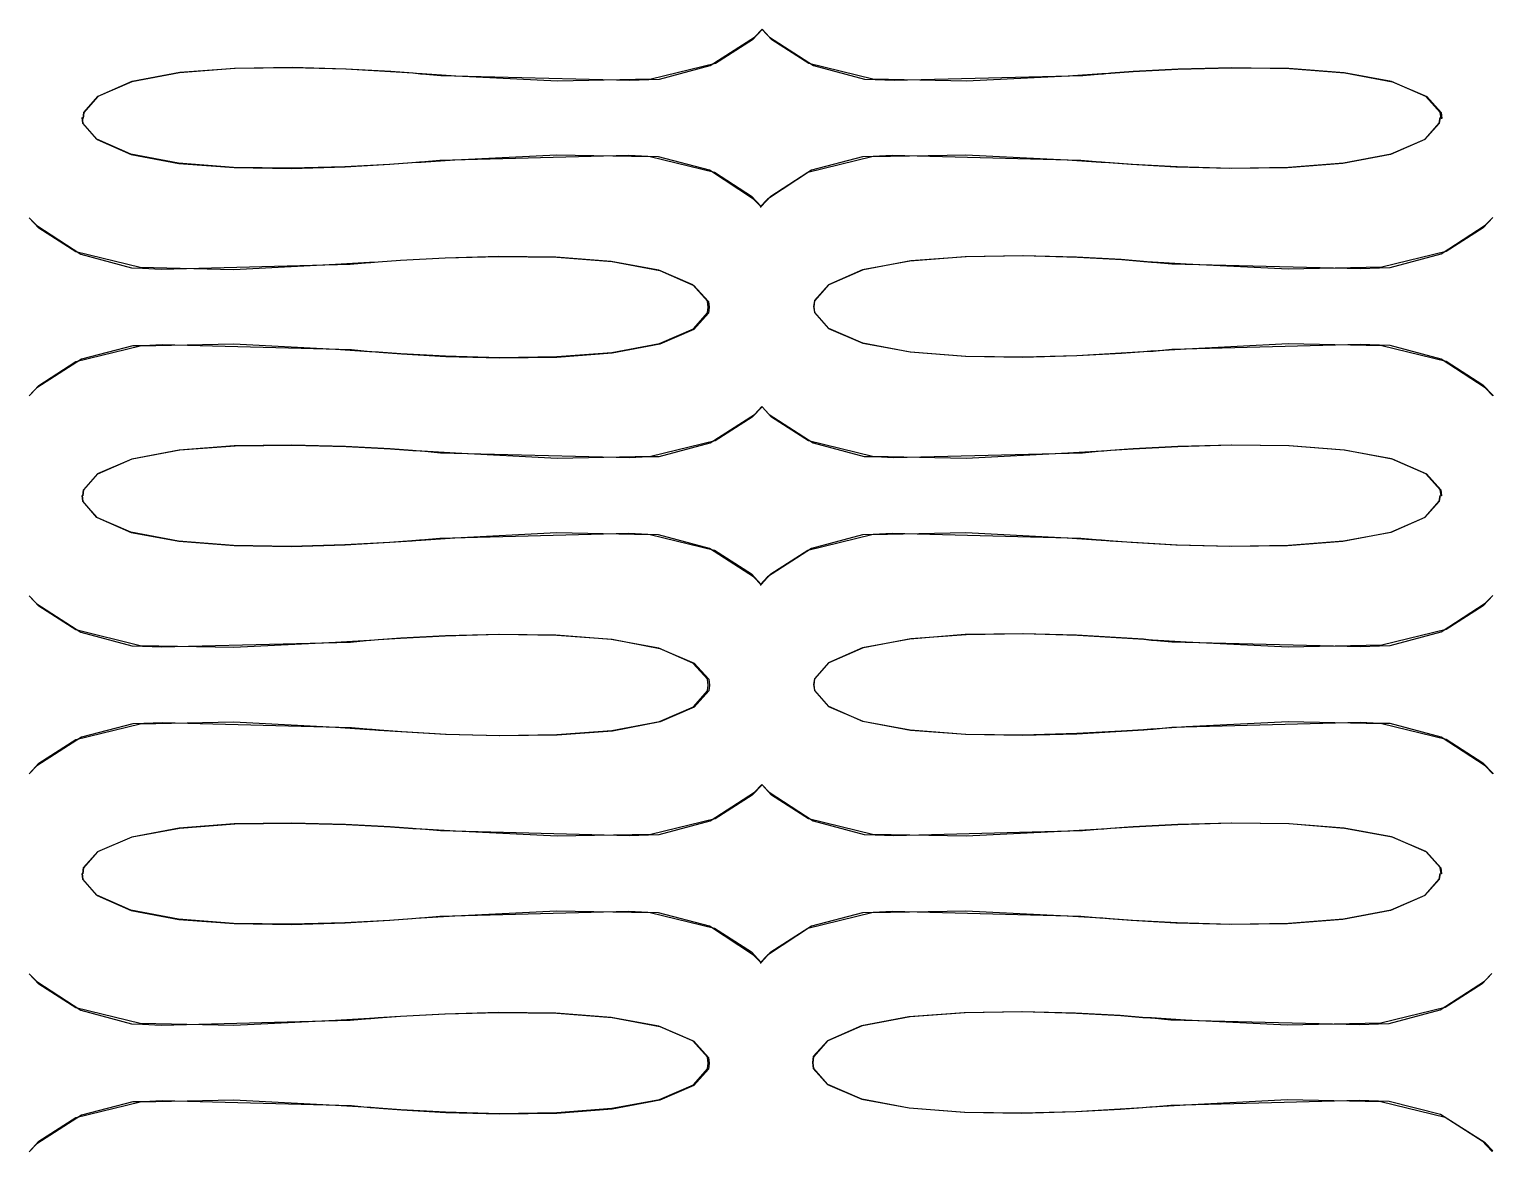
# Model space of a CAD drawing. Extents: x -8.7 to 71.7, y -3.2 to 84.
# Drawn here: x -8.68 to 7.39, y 18.64 to 30.96 of the extents above; entities that cross this region are included whole.
import ezdxf

# ---------------------------------------------------------------- set-up
doc = ezdxf.new("R2010")
doc.units = 0
doc.layers.get('0').update_dxf_attribs({"linetype": 'CONTINUOUS'})

msp = doc.modelspace()

# ---------------------------------------------------------------- linework, layer by layer
at = {"color": 1}
for p, q in [((-1.20027, 30.5663), (-0.713825, 30.8791)), ((-0.629765, 30.9618), (-0.737249, 30.8488)), ((-0.713825, 30.8791), (-0.63252, 30.9645)), ((-0.63252, 30.9645), (-0.551215, 30.8791)), ((-0.523656, 30.8488), (-0.629765, 30.9618)), ((-0.551215, 30.8791), (-0.066146, 30.5663)), ((-0.737249, 30.8488), (-1.14377, 30.5883)), ((-0.118511, 30.5883), (-0.523656, 30.8488)), ((-7.02525, 30.4932), (-6.41752, 30.5387)), ((-5.79328, 30.5415), (-6.4244, 30.5318)), ((-6.41752, 30.5387), (-5.78778, 30.5484)), ((-5.2021, 30.5263), (-5.79328, 30.5415)), ((-5.78778, 30.5484), (-5.19797, 30.5304)), ((-1.14377, 30.5883), (-1.84933, 30.4161)), ((-1.75838, 30.4175), (-1.20027, 30.5663)), ((0.584288, 30.4161), (-0.118511, 30.5883)), ((-0.066146, 30.5663), (0.493339, 30.4175)), ((4.52272, 30.5387), (3.93291, 30.5222)), ((3.93569, 30.5291), (4.52822, 30.5442)), ((5.15112, 30.5318), (4.52272, 30.5387)), ((4.52822, 30.5442), (5.15938, 30.5346)), ((5.15938, 30.5346), (5.76711, 30.4877)), ((-7.55167, 30.3871), (-7.92508, 30.2245)), ((-7.92233, 30.2286), (-7.5475, 30.394)), ((-7.03076, 30.485), (-7.55167, 30.3871)), ((-7.5475, 30.394), (-7.02525, 30.4932)), ((-6.4244, 30.5318), (-7.03076, 30.485)), ((-4.71152, 30.4987), (-5.2021, 30.5263)), ((-5.19797, 30.5304), (-4.70877, 30.5029)), ((-4.46624, 30.4808), (-4.71152, 30.4987)), ((-4.70877, 30.5029), (-4.46486, 30.485)), ((-4.38355, 30.4739), (-4.46624, 30.4808)), ((-4.46486, 30.485), (-4.38355, 30.4767)), ((-4.38355, 30.4767), (-4.36563, 30.4767)), ((-4.36563, 30.4739), (-4.38355, 30.4739)), ((-4.36563, 30.4767), (-4.15893, 30.4574)), ((-3.99493, 30.4505), (-4.36563, 30.4739)), ((-4.15893, 30.4574), (-2.08359, 30.4037)), ((-2.87872, 30.3954), (-3.99493, 30.4505)), ((-1.84933, 30.4161), (-2.87872, 30.3954)), ((-2.08359, 30.4037), (-1.87551, 30.4133)), ((-1.87551, 30.4133), (-1.75838, 30.4175)), ((0.493339, 30.4175), (0.611851, 30.4133)), ((1.61368, 30.3954), (0.584288, 30.4161)), ((0.611851, 30.4133), (0.818554, 30.4037)), ((0.818554, 30.4037), (2.89112, 30.4574)), ((2.72852, 30.4505), (1.61368, 30.3954)), ((3.10058, 30.4739), (2.72852, 30.4505)), ((2.89112, 30.4574), (3.09783, 30.4767)), ((3.09783, 30.4767), (3.11712, 30.4767)), ((3.11988, 30.4739), (3.10058, 30.4739)), ((3.11712, 30.4767), (3.19843, 30.485)), ((3.1998, 30.4794), (3.11988, 30.4739)), ((3.19843, 30.485), (3.4451, 30.5029)), ((3.44372, 30.496), (3.1998, 30.4794)), ((3.93291, 30.5222), (3.44372, 30.496)), ((3.4451, 30.5029), (3.93569, 30.5291)), ((5.75881, 30.4863), (5.15112, 30.5318)), ((6.2811, 30.3899), (5.75881, 30.4863)), ((5.76711, 30.4877), (6.29073, 30.3885)), ((6.65593, 30.2273), (6.2811, 30.3899)), ((6.29073, 30.3885), (6.66694, 30.2259)), ((-8.07942, 30.0509), (-7.92233, 30.2286)), ((-7.92508, 30.2245), (-8.07942, 30.0495)), ((6.8144, 30.0509), (6.65593, 30.2273)), ((6.66694, 30.2259), (6.82406, 30.0495)), ((-8.09046, 29.9324), (-8.09872, 29.9957)), ((-8.09872, 29.9957), (-8.09046, 29.931)), ((-7.93612, 29.756), (-8.09046, 29.9324)), ((-8.09046, 29.931), (-7.93337, 29.7532)), ((-8.08771, 29.9847), (-8.07942, 30.0509)), ((-8.07942, 30.0495), (-8.08771, 29.9847)), ((6.80339, 29.931), (6.64489, 29.7532)), ((6.64905, 29.7574), (6.80477, 29.9324)), ((6.81302, 29.9957), (6.80339, 29.931)), ((6.80477, 29.9324), (6.81302, 29.9957)), ((6.82406, 29.9847), (6.8144, 30.0509)), ((6.82406, 30.0495), (6.83369, 29.9847)), ((6.83369, 29.9847), (6.82406, 29.9847)), ((-7.56267, 29.5934), (-7.93612, 29.756)), ((-7.93337, 29.7532), (-7.55855, 29.5892)), ((6.64489, 29.7532), (6.26869, 29.5879)), ((6.2756, 29.5947), (6.64905, 29.7574)), ((-7.04176, 29.4942), (-7.56267, 29.5934)), ((-7.55855, 29.5892), (-7.03626, 29.4914)), ((-2.09462, 29.5768), (-4.16994, 29.5245)), ((-4.00597, 29.5313), (-2.88975, 29.5865)), ((-2.88975, 29.5865), (-1.86035, 29.5658)), ((-1.88654, 29.5672), (-2.09462, 29.5768)), ((0.574643, 29.5658), (1.60404, 29.5865)), ((0.796505, 29.5768), (0.589802, 29.5672)), ((2.87045, 29.5245), (0.796505, 29.5768)), ((1.60404, 29.5865), (2.71887, 29.5313)), ((6.26869, 29.5879), (5.74643, 29.4886)), ((5.75469, 29.4969), (6.2756, 29.5947)), ((-6.43544, 29.4459), (-7.04176, 29.4942)), ((-7.03626, 29.4914), (-6.42856, 29.4445)), ((-5.80429, 29.4376), (-6.43544, 29.4459)), ((-6.42856, 29.4445), (-5.79878, 29.4363)), ((-5.2131, 29.4528), (-5.80429, 29.4376)), ((-5.79878, 29.4363), (-5.20898, 29.4528)), ((-4.72253, 29.479), (-5.2131, 29.4528)), ((-5.20898, 29.4528), (-4.71978, 29.4817)), ((-4.47724, 29.4969), (-4.72253, 29.479)), ((-4.71978, 29.4817), (-4.47587, 29.4997)), ((-4.39455, 29.5038), (-4.47724, 29.4969)), ((-4.47587, 29.4997), (-4.39455, 29.5065)), ((-4.39455, 29.5065), (-4.37667, 29.5065)), ((-4.37667, 29.5038), (-4.39455, 29.5038)), ((-4.37667, 29.5065), (-4.00597, 29.5313)), ((-4.16994, 29.5245), (-4.37667, 29.5038)), ((-1.7694, 29.5644), (-1.88654, 29.5672)), ((-1.86035, 29.5658), (-1.1548, 29.3935)), ((-1.20992, 29.4156), (-1.7694, 29.5644)), ((-0.724849, 29.1), (-1.20992, 29.4156)), ((-0.088194, 29.4156), (-0.573264, 29.1)), ((-0.129536, 29.3935), (0.574643, 29.5658)), ((0.47129, 29.5644), (-0.088194, 29.4156)), ((0.589802, 29.5672), (0.47129, 29.5644)), ((2.71887, 29.5313), (3.09094, 29.5065)), ((3.07716, 29.5038), (2.87045, 29.5245)), ((3.09507, 29.5038), (3.07716, 29.5038)), ((3.09094, 29.5065), (3.10885, 29.5065)), ((3.17638, 29.4969), (3.09507, 29.5038)), ((3.10885, 29.5065), (3.19016, 29.4997)), ((3.42305, 29.479), (3.17638, 29.4969)), ((3.19016, 29.4997), (3.43683, 29.4817)), ((3.91365, 29.4501), (3.42305, 29.479)), ((3.43683, 29.4817), (3.9274, 29.4556)), ((4.50617, 29.4335), (3.91365, 29.4501)), ((3.9274, 29.4556), (4.51859, 29.439)), ((5.13733, 29.4418), (4.50617, 29.4335)), ((4.51859, 29.439), (5.14837, 29.4487)), ((5.74643, 29.4886), (5.13733, 29.4418)), ((5.14837, 29.4487), (5.75469, 29.4969)), ((-1.1548, 29.3935), (-0.748273, 29.1331)), ((-0.534681, 29.1331), (-0.129536, 29.3935)), ((-0.748273, 29.1331), (-0.640789, 29.0187)), ((-0.643544, 29.0146), (-0.724849, 29.1)), ((-0.573264, 29.1), (-0.653189, 29.0146)), ((-0.640789, 29.0187), (-0.534681, 29.1331)), ((-0.653189, 29.0146), (-0.643544, 29.0146)), ((-8.57278, 28.7789), (-8.6789, 28.8919)), ((-8.6789, 28.8919), (-8.59758, 28.8079)), ((-8.59758, 28.8079), (-8.11389, 28.4937)), ((-8.16762, 28.5185), (-8.57278, 28.7789)), ((6.82544, 28.4978), (7.31051, 28.812)), ((7.28567, 28.7845), (6.87917, 28.524)), ((7.39179, 28.8975), (7.28567, 28.7845)), ((7.31051, 28.812), (7.39179, 28.8975)), ((-7.46206, 28.3463), (-8.16762, 28.5185)), ((-8.11389, 28.4937), (-7.55579, 28.3435)), ((-4.60266, 28.4289), (-4.11067, 28.4551)), ((-4.11346, 28.451), (-4.60266, 28.4248)), ((-3.52364, 28.4675), (-4.11346, 28.451)), ((-4.11067, 28.4551), (-3.51951, 28.4703)), ((-2.89526, 28.4606), (-3.52364, 28.4675)), ((-3.51951, 28.4703), (-2.88699, 28.4606)), ((-2.28755, 28.4152), (-2.89526, 28.4606)), ((-2.88699, 28.4606), (-2.27928, 28.4138)), ((1.59714, 28.4661), (0.990808, 28.4193)), ((1.00321, 28.4234), (1.61093, 28.4703)), ((2.22829, 28.4758), (1.59714, 28.4661)), ((1.61093, 28.4703), (2.24069, 28.4786)), ((2.81947, 28.4606), (2.22829, 28.4758)), ((2.24069, 28.4786), (2.83049, 28.462)), ((3.31005, 28.4345), (2.81947, 28.4606)), ((2.83049, 28.462), (3.31832, 28.4345)), ((6.87917, 28.524), (6.17499, 28.3504)), ((6.26593, 28.349), (6.82544, 28.4978)), ((-7.55579, 28.3435), (-7.43726, 28.3393)), ((-6.43269, 28.3242), (-7.46206, 28.3463)), ((-7.43726, 28.3393), (-7.23057, 28.3297)), ((-7.23057, 28.3297), (-5.15525, 28.3834)), ((-5.31647, 28.3793), (-6.43269, 28.3242)), ((-4.94439, 28.4027), (-5.31647, 28.3793)), ((-5.15525, 28.3834), (-4.94714, 28.4027)), ((-4.94714, 28.4027), (-4.92926, 28.4027)), ((-4.92647, 28.4027), (-4.94439, 28.4027)), ((-4.92926, 28.4027), (-4.84794, 28.4097)), ((-4.84657, 28.4082), (-4.92647, 28.4027)), ((-4.84794, 28.4097), (-4.60266, 28.4289)), ((-4.60266, 28.4248), (-4.84657, 28.4082)), ((-1.76527, 28.3187), (-2.28755, 28.4152)), ((-2.27928, 28.4138), (-1.75562, 28.3145)), ((-1.39044, 28.1561), (-1.76527, 28.3187)), ((-1.75562, 28.3145), (-1.37942, 28.1519)), ((0.469911, 28.3215), (0.096463, 28.1588)), ((0.104731, 28.1602), (0.480935, 28.3256)), ((0.990808, 28.4193), (0.469911, 28.3215)), ((0.480935, 28.3256), (1.00321, 28.4234)), ((3.55533, 28.4152), (3.31005, 28.4345)), ((3.31832, 28.4345), (3.56224, 28.4152)), ((3.63802, 28.4082), (3.55533, 28.4152)), ((3.56224, 28.4152), (3.64352, 28.4082)), ((3.65594, 28.4082), (3.63802, 28.4082)), ((3.64352, 28.4082), (3.66145, 28.4082)), ((4.02664, 28.3848), (3.65594, 28.4082)), ((3.66145, 28.4082), (3.86814, 28.389)), ((3.86814, 28.389), (5.94071, 28.3352)), ((5.14421, 28.3297), (4.02664, 28.3848)), ((6.17499, 28.3504), (5.14421, 28.3297)), ((5.94071, 28.3352), (6.14881, 28.3449)), ((6.14881, 28.3449), (6.26593, 28.349)), ((-1.23197, 27.9797), (-1.39044, 28.1561)), ((-1.37942, 28.1519), (-1.22094, 27.9756)), ((0.096463, 28.1588), (-0.057878, 27.9838)), ((-0.052366, 27.9824), (0.104731, 28.1602)), ((-1.22232, 27.9135), (-1.23197, 27.9797)), ((-1.22094, 27.9756), (-1.21129, 27.9108)), ((-0.057878, 27.9838), (-0.066146, 27.919)), ((-0.060634, 27.9163), (-0.052366, 27.9824)), ((-1.38631, 27.6751), (-1.23059, 27.8501)), ((-1.22094, 27.846), (-1.37942, 27.6683)), ((-1.23059, 27.8501), (-1.22232, 27.9135)), ((-1.21129, 27.9108), (-1.22094, 27.846)), ((-0.066146, 27.919), (-0.057878, 27.8543)), ((-0.052366, 27.8529), (-0.060634, 27.9163)), ((-0.057878, 27.8543), (0.099219, 27.6779)), ((0.100597, 27.6779), (-0.052366, 27.8529)), ((-1.75975, 27.5139), (-1.38631, 27.6751)), ((-1.37942, 27.6683), (-1.75424, 27.5042)), ((0.099219, 27.6779), (0.474045, 27.5167)), ((0.474045, 27.5153), (0.100597, 27.6779)), ((-8.16762, 27.3141), (-7.46206, 27.4877)), ((-7.54338, 27.4864), (-8.10701, 27.3403)), ((-7.42488, 27.4877), (-7.54338, 27.4864)), ((-7.46206, 27.4877), (-6.43269, 27.5084)), ((-7.21815, 27.4974), (-7.42488, 27.4877)), ((-5.14145, 27.4423), (-7.21815, 27.4974)), ((-6.43269, 27.5084), (-5.31647, 27.4519)), ((-2.28065, 27.4161), (-1.75975, 27.5139)), ((-1.75424, 27.5042), (-2.2779, 27.4064)), ((0.474045, 27.5167), (0.996322, 27.4202)), ((0.994943, 27.4175), (0.474045, 27.5153)), ((5.94071, 27.5029), (3.86814, 27.4478)), ((4.02664, 27.456), (5.14421, 27.5139)), ((5.14421, 27.5139), (6.17499, 27.4919)), ((6.14881, 27.4932), (5.94071, 27.5029)), ((6.26593, 27.4905), (6.14881, 27.4932)), ((6.17499, 27.4919), (6.87917, 27.3196)), ((6.82544, 27.3403), (6.26593, 27.4905)), ((-8.10701, 27.3403), (-8.59758, 27.0261)), ((-5.31647, 27.4519), (-4.94439, 27.4271)), ((-4.93476, 27.4216), (-5.14145, 27.4423)), ((-4.94439, 27.4271), (-4.92647, 27.4271)), ((-4.91546, 27.4216), (-4.93476, 27.4216)), ((-4.92647, 27.4271), (-4.84519, 27.4202)), ((-4.83552, 27.4147), (-4.91546, 27.4216)), ((-4.84519, 27.4202), (-4.59853, 27.4023)), ((-4.59161, 27.3968), (-4.83552, 27.4147)), ((-4.59853, 27.4023), (-4.10792, 27.3761)), ((-4.10379, 27.3678), (-4.59161, 27.3968)), ((-4.10792, 27.3761), (-3.51675, 27.3596)), ((-3.514, 27.3513), (-4.10379, 27.3678)), ((-3.51675, 27.3596), (-2.88699, 27.3692)), ((-2.88423, 27.3596), (-3.514, 27.3513)), ((-2.88699, 27.3692), (-2.28065, 27.4161)), ((-2.2779, 27.4064), (-2.88423, 27.3596)), ((1.60128, 27.3692), (0.994943, 27.4175)), ((0.996322, 27.4202), (1.60404, 27.3747)), ((2.23104, 27.3596), (1.60128, 27.3692)), ((1.60404, 27.3747), (2.2338, 27.3678)), ((2.8236, 27.3761), (2.23104, 27.3596)), ((2.2338, 27.3678), (2.8236, 27.383)), ((2.8236, 27.383), (3.31281, 27.4092)), ((3.31418, 27.4023), (2.8236, 27.3761)), ((3.31281, 27.4092), (3.55671, 27.4257)), ((3.56087, 27.4202), (3.31418, 27.4023)), ((3.55671, 27.4257), (3.63802, 27.4312)), ((3.64352, 27.4271), (3.56087, 27.4202)), ((3.63802, 27.4312), (3.65594, 27.4312)), ((3.66145, 27.4271), (3.64352, 27.4271)), ((3.65594, 27.4312), (4.02664, 27.456)), ((3.86814, 27.4478), (3.66145, 27.4271)), ((7.31051, 27.0247), (6.82544, 27.3403)), ((-8.57278, 27.0536), (-8.16762, 27.3141)), ((6.87917, 27.3196), (7.2843, 27.0592)), ((-8.6789, 26.9393), (-8.57278, 27.0536)), ((-8.59758, 27.0261), (-8.6789, 26.9393)), ((7.2843, 27.0592), (7.39179, 26.9448)), ((7.39179, 26.9393), (7.31051, 27.0247)), ((7.39179, 26.9448), (7.39179, 26.9393)), ((-1.20303, 26.4225), (-0.71658, 26.7353)), ((-0.740008, 26.705), (-1.14653, 26.4445)), ((-0.63252, 26.818), (-0.740008, 26.705)), ((-0.71658, 26.7353), (-0.635275, 26.8207)), ((-0.635275, 26.8207), (-0.55397, 26.7353)), ((-0.527787, 26.705), (-0.63252, 26.818)), ((-0.55397, 26.7353), (-0.068902, 26.4225)), ((-0.122645, 26.4445), (-0.527787, 26.705)), ((-6.42719, 26.3881), (-7.03351, 26.3412)), ((-7.02663, 26.344), (-6.4189, 26.3881)), ((-5.79603, 26.3977), (-6.42719, 26.3881)), ((-6.4189, 26.3881), (-5.78915, 26.3963)), ((-5.20485, 26.3826), (-5.79603, 26.3977)), ((-5.78915, 26.3963), (-5.19934, 26.3812)), ((-4.71428, 26.3563), (-5.20485, 26.3826)), ((-5.19934, 26.3812), (-4.71152, 26.355)), ((-4.46899, 26.3385), (-4.71428, 26.3563)), ((-1.14653, 26.4445), (-1.85208, 26.2723)), ((-1.76113, 26.2737), (-1.20303, 26.4225)), ((0.581533, 26.2723), (-0.122645, 26.4445)), ((-0.068902, 26.4225), (0.490583, 26.2737)), ((3.19567, 26.3412), (3.44234, 26.3605)), ((3.44234, 26.3605), (3.93291, 26.3867)), ((3.93291, 26.3798), (3.44372, 26.3536)), ((3.93291, 26.3867), (4.52547, 26.4018)), ((4.52272, 26.3963), (3.93291, 26.3798)), ((5.15112, 26.3881), (4.52272, 26.3963)), ((4.52547, 26.4018), (5.15662, 26.3922)), ((5.75881, 26.3426), (5.15112, 26.3881)), ((5.15662, 26.3922), (5.76432, 26.344)), ((-7.55442, 26.2434), (-7.92787, 26.0821)), ((-7.92508, 26.0835), (-7.54888, 26.2461)), ((-7.03351, 26.3412), (-7.55442, 26.2434)), ((-7.54888, 26.2461), (-7.02663, 26.344)), ((-4.71152, 26.355), (-4.46761, 26.3398)), ((-4.3863, 26.3315), (-4.46899, 26.3385)), ((-4.46761, 26.3398), (-4.3863, 26.3343)), ((-4.3863, 26.3343), (-4.36838, 26.3343)), ((-4.36838, 26.3315), (-4.3863, 26.3315)), ((-4.36838, 26.3343), (-4.16168, 26.3136)), ((-3.99768, 26.3081), (-4.36838, 26.3315)), ((-4.16168, 26.3136), (-2.08635, 26.2613)), ((-2.88148, 26.2516), (-3.99768, 26.3081)), ((-1.85208, 26.2723), (-2.88148, 26.2516)), ((-2.08635, 26.2613), (-1.87827, 26.2709)), ((-1.87827, 26.2709), (-1.76113, 26.2737)), ((0.490583, 26.2737), (0.609092, 26.2709)), ((1.61093, 26.2516), (0.581533, 26.2723)), ((0.609092, 26.2709), (0.815799, 26.2613)), ((0.815799, 26.2613), (2.88837, 26.3136)), ((2.72576, 26.3081), (1.61093, 26.2516)), ((3.09783, 26.3315), (2.72576, 26.3081)), ((2.88837, 26.3136), (3.09507, 26.3343)), ((3.09507, 26.3343), (3.11437, 26.3343)), ((3.11988, 26.3315), (3.09783, 26.3315)), ((3.11437, 26.3343), (3.19567, 26.3412)), ((3.1998, 26.3371), (3.11988, 26.3315)), ((3.44372, 26.3536), (3.1998, 26.3371)), ((6.2811, 26.2461), (5.75881, 26.3426)), ((5.76432, 26.344), (6.28798, 26.2461)), ((6.65593, 26.0835), (6.2811, 26.2461)), ((6.28798, 26.2461), (6.66418, 26.0821)), ((-8.08221, 25.9071), (-7.92508, 26.0835)), ((-7.92787, 26.0821), (-8.08221, 25.9057)), ((6.8144, 25.9071), (6.65593, 26.0835)), ((6.66418, 26.0821), (6.82128, 25.9057)), ((-8.09046, 25.841), (-8.08221, 25.9071)), ((-8.08221, 25.9057), (-8.09046, 25.841)), ((6.82406, 25.841), (6.8144, 25.9071)), ((6.82128, 25.9057), (6.83094, 25.841)), ((-8.09046, 25.7803), (-8.09872, 25.8437)), ((-8.09872, 25.8437), (-8.09046, 25.779)), ((-7.93612, 25.6039), (-8.09046, 25.7803)), ((-8.09046, 25.779), (-7.93337, 25.6026)), ((6.80339, 25.779), (6.64489, 25.6012)), ((6.64905, 25.6053), (6.80477, 25.7803)), ((6.81302, 25.8437), (6.80339, 25.779)), ((6.80477, 25.7803), (6.81302, 25.8437)), ((6.83094, 25.841), (6.82406, 25.841)), ((-7.56267, 25.4413), (-7.93612, 25.6039)), ((-7.93337, 25.6026), (-7.55855, 25.4386)), ((6.64489, 25.6012), (6.26869, 25.4372)), ((6.2756, 25.4427), (6.64905, 25.6053)), ((-7.04176, 25.3421), (-7.56267, 25.4413)), ((-7.55855, 25.4386), (-7.03626, 25.3407)), ((-2.09462, 25.4262), (-4.16994, 25.3724)), ((-4.00597, 25.3793), (-2.88975, 25.4358)), ((-2.88975, 25.4358), (-1.86035, 25.4152)), ((-1.88654, 25.4152), (-2.09462, 25.4262)), ((-1.7694, 25.4124), (-1.88654, 25.4152)), ((-1.86035, 25.4152), (-1.1548, 25.2429)), ((-1.20992, 25.2636), (-1.7694, 25.4124)), ((-0.129536, 25.2429), (0.574643, 25.4152)), ((0.47129, 25.4124), (-0.088194, 25.2636)), ((0.589802, 25.4152), (0.47129, 25.4124)), ((0.574643, 25.4152), (1.60404, 25.4358)), ((0.796505, 25.4262), (0.589802, 25.4152)), ((2.87045, 25.3724), (0.796505, 25.4262)), ((1.60404, 25.4358), (2.71887, 25.3793)), ((6.26869, 25.4372), (5.74643, 25.338)), ((5.75469, 25.3449), (6.2756, 25.4427)), ((-6.43544, 25.2953), (-7.04176, 25.3421)), ((-7.03626, 25.3407), (-6.42856, 25.2939)), ((-5.80429, 25.2856), (-6.43544, 25.2953)), ((-6.42856, 25.2939), (-5.79878, 25.2856)), ((-5.2131, 25.3008), (-5.80429, 25.2856)), ((-5.79878, 25.2856), (-5.20898, 25.3022)), ((-4.72253, 25.327), (-5.2131, 25.3008)), ((-5.20898, 25.3022), (-4.71978, 25.3297)), ((-4.47724, 25.3449), (-4.72253, 25.327)), ((-4.71978, 25.3297), (-4.47587, 25.3476)), ((-4.39455, 25.3518), (-4.47724, 25.3449)), ((-4.47587, 25.3476), (-4.39455, 25.3545)), ((-4.39455, 25.3545), (-4.37667, 25.3545)), ((-4.37667, 25.3518), (-4.39455, 25.3518)), ((-4.37667, 25.3545), (-4.00597, 25.3793)), ((-4.16994, 25.3724), (-4.37667, 25.3518)), ((-0.724849, 24.9494), (-1.20992, 25.2636)), ((-1.1548, 25.2429), (-0.748273, 24.9825)), ((-0.088194, 25.2636), (-0.573264, 24.9494)), ((-0.534681, 24.9825), (-0.129536, 25.2429)), ((2.71887, 25.3793), (3.09094, 25.3545)), ((3.07716, 25.3518), (2.87045, 25.3724)), ((3.09507, 25.3518), (3.07716, 25.3518)), ((3.09094, 25.3545), (3.10885, 25.3545)), ((3.17638, 25.3449), (3.09507, 25.3518)), ((3.10885, 25.3545), (3.19016, 25.3476)), ((3.42305, 25.327), (3.17638, 25.3449)), ((3.19016, 25.3476), (3.43683, 25.3297)), ((3.91365, 25.2994), (3.42305, 25.327)), ((3.43683, 25.3297), (3.9274, 25.3036)), ((4.50617, 25.2829), (3.91365, 25.2994)), ((3.9274, 25.3036), (4.51859, 25.2884)), ((5.13733, 25.2911), (4.50617, 25.2829)), ((4.51859, 25.2884), (5.14837, 25.298)), ((5.74643, 25.338), (5.13733, 25.2911)), ((5.14837, 25.298), (5.75469, 25.3449)), ((-0.748273, 24.9825), (-0.640789, 24.8681)), ((-0.643544, 24.8626), (-0.724849, 24.9494)), ((-0.573264, 24.9494), (-0.653189, 24.8626)), ((-0.640789, 24.8681), (-0.534681, 24.9825)), ((-0.653189, 24.8626), (-0.643544, 24.8626)), ((-8.57278, 24.6283), (-8.6789, 24.7413)), ((-8.6789, 24.7413), (-8.59758, 24.6559)), ((-8.59758, 24.6559), (-8.11251, 24.343)), ((-8.16762, 24.3678), (-8.57278, 24.6283)), ((6.82544, 24.3458), (7.31051, 24.6614)), ((7.28567, 24.6338), (6.87917, 24.372)), ((7.39179, 24.7468), (7.28567, 24.6338)), ((7.31051, 24.6614), (7.39179, 24.7468)), ((-7.46206, 24.1942), (-8.16762, 24.3678)), ((-8.11251, 24.343), (-7.55304, 24.1942)), ((-4.60266, 24.2741), (-4.84657, 24.2576)), ((-4.84519, 24.2617), (-4.5999, 24.2796)), ((-4.11346, 24.3003), (-4.60266, 24.2741)), ((-4.5999, 24.2796), (-4.10792, 24.3058)), ((-3.52364, 24.3169), (-4.11346, 24.3003)), ((-4.10792, 24.3058), (-3.51675, 24.321)), ((-2.89526, 24.3086), (-3.52364, 24.3169)), ((-3.51675, 24.321), (-2.88423, 24.3114)), ((-2.28755, 24.2631), (-2.89526, 24.3086)), ((-2.88423, 24.3114), (-2.27652, 24.2645)), ((0.990808, 24.2673), (0.469911, 24.1694)), ((0.480935, 24.1735), (1.00321, 24.2728)), ((1.59714, 24.3155), (0.990808, 24.2673)), ((1.00321, 24.2728), (1.61093, 24.3182)), ((2.22829, 24.3251), (1.59714, 24.3155)), ((1.61093, 24.3182), (2.24069, 24.3279)), ((2.81947, 24.3086), (2.22829, 24.3251)), ((2.24069, 24.3279), (2.83049, 24.31)), ((3.31005, 24.2824), (2.81947, 24.3086)), ((2.83049, 24.31), (3.31832, 24.2824)), ((3.55533, 24.2645), (3.31005, 24.2824)), ((3.31832, 24.2824), (3.56224, 24.2645)), ((6.87917, 24.372), (6.17499, 24.1997)), ((6.26593, 24.197), (6.82544, 24.3458)), ((-7.55304, 24.1942), (-7.43451, 24.1901)), ((-6.43269, 24.1735), (-7.46206, 24.1942)), ((-7.43451, 24.1901), (-7.22782, 24.1818)), ((-7.22782, 24.1818), (-5.1525, 24.2342)), ((-5.31647, 24.2287), (-6.43269, 24.1735)), ((-4.94439, 24.2521), (-5.31647, 24.2287)), ((-5.1525, 24.2342), (-4.94439, 24.2535)), ((-4.94439, 24.2535), (-4.92647, 24.2535)), ((-4.92647, 24.2521), (-4.94439, 24.2521)), ((-4.92647, 24.2535), (-4.84519, 24.2617)), ((-4.84657, 24.2576), (-4.92647, 24.2521)), ((-1.76527, 24.1667), (-2.28755, 24.2631)), ((-2.27652, 24.2645), (-1.75286, 24.1653)), ((-1.39044, 24.0041), (-1.76527, 24.1667)), ((-1.75286, 24.1653), (-1.37666, 24.0027)), ((0.469911, 24.1694), (0.096463, 24.0068)), ((0.104731, 24.0082), (0.480935, 24.1735)), ((3.63802, 24.2562), (3.55533, 24.2645)), ((3.56224, 24.2645), (3.64352, 24.2562)), ((3.65594, 24.2562), (3.63802, 24.2562)), ((3.64352, 24.2562), (3.66145, 24.2562)), ((4.02664, 24.2328), (3.65594, 24.2562)), ((3.66145, 24.2562), (3.86814, 24.2369)), ((3.86814, 24.2369), (5.94071, 24.1846)), ((5.14421, 24.1777), (4.02664, 24.2328)), ((6.17499, 24.1997), (5.14421, 24.1777)), ((5.94071, 24.1846), (6.14881, 24.1928)), ((6.14881, 24.1928), (6.26593, 24.197)), ((-1.23197, 23.8277), (-1.39044, 24.0041)), ((-1.37666, 24.0027), (-1.21819, 23.8263)), ((0.096463, 24.0068), (-0.057878, 23.8318)), ((-0.052366, 23.8304), (0.104731, 24.0082)), ((-1.22232, 23.7615), (-1.23197, 23.8277)), ((-1.21819, 23.8263), (-1.20854, 23.7615)), ((-0.057878, 23.8318), (-0.066146, 23.767)), ((-0.060634, 23.7643), (-0.052366, 23.8304)), ((-1.38631, 23.5231), (-1.23059, 23.6981)), ((-1.21819, 23.6968), (-1.37666, 23.519)), ((-1.23059, 23.6981), (-1.22232, 23.7615)), ((-1.20854, 23.7615), (-1.21819, 23.6968)), ((-0.066146, 23.767), (-0.057878, 23.7023)), ((-0.052366, 23.7009), (-0.060634, 23.7643)), ((-0.057878, 23.7023), (0.099219, 23.5259)), ((0.100597, 23.5259), (-0.052366, 23.7009)), ((-1.75975, 23.3619), (-1.38631, 23.5231)), ((-1.37666, 23.519), (-1.75149, 23.3564)), ((0.099219, 23.5259), (0.474045, 23.3646)), ((0.474045, 23.3633), (0.100597, 23.5259)), ((-8.16762, 23.1635), (-7.46206, 23.3357)), ((-7.542, 23.3371), (-8.10563, 23.1896)), ((-7.42213, 23.3385), (-7.542, 23.3371)), ((-7.46206, 23.3357), (-6.43269, 23.3564)), ((-7.2154, 23.3481), (-7.42213, 23.3385)), ((-5.1387, 23.293), (-7.2154, 23.3481)), ((-6.43269, 23.3564), (-5.31647, 23.2999)), ((-2.28065, 23.264), (-1.75975, 23.3619)), ((-1.75149, 23.3564), (-2.27514, 23.2572)), ((0.474045, 23.3646), (0.996322, 23.2682)), ((0.994943, 23.2654), (0.474045, 23.3633)), ((3.65594, 23.2806), (4.02664, 23.3054)), ((5.94071, 23.3509), (3.86814, 23.2958)), ((4.02664, 23.3054), (5.14421, 23.3619)), ((5.14421, 23.3619), (6.17499, 23.3412)), ((6.14881, 23.3412), (5.94071, 23.3509)), ((6.26593, 23.3385), (6.14881, 23.3412)), ((6.17499, 23.3412), (6.87917, 23.169)), ((6.82544, 23.1896), (6.26593, 23.3385)), ((-8.10563, 23.1896), (-8.59758, 22.8755)), ((-8.57278, 22.903), (-8.16762, 23.1635)), ((-5.31647, 23.2999), (-4.94439, 23.2751)), ((-4.93201, 23.2723), (-5.1387, 23.293)), ((-4.94439, 23.2751), (-4.92647, 23.2751)), ((-4.91271, 23.2723), (-4.93201, 23.2723)), ((-4.92647, 23.2751), (-4.84519, 23.2682)), ((-4.83277, 23.2654), (-4.91271, 23.2723)), ((-4.84519, 23.2682), (-4.59853, 23.2503)), ((-4.58886, 23.2475), (-4.83277, 23.2654)), ((-4.59853, 23.2503), (-4.10792, 23.2241)), ((-4.10104, 23.2199), (-4.58886, 23.2475)), ((-4.10792, 23.2241), (-3.51675, 23.2089)), ((-3.51124, 23.2034), (-4.10104, 23.2199)), ((-3.51675, 23.2089), (-2.88699, 23.2172)), ((-2.88148, 23.2117), (-3.51124, 23.2034)), ((-2.88699, 23.2172), (-2.28065, 23.264)), ((-2.27514, 23.2572), (-2.88148, 23.2117)), ((1.60128, 23.2186), (0.994943, 23.2654)), ((0.996322, 23.2682), (1.60404, 23.2227)), ((2.23104, 23.2089), (1.60128, 23.2186)), ((1.60404, 23.2227), (2.2338, 23.2158)), ((2.8236, 23.2241), (2.23104, 23.2089)), ((2.2338, 23.2158), (2.8236, 23.2324)), ((2.8236, 23.2324), (3.31281, 23.2585)), ((3.31418, 23.2503), (2.8236, 23.2241)), ((3.31281, 23.2585), (3.55671, 23.2751)), ((3.56087, 23.2682), (3.31418, 23.2503)), ((3.55671, 23.2751), (3.63802, 23.2806)), ((3.64352, 23.2751), (3.56087, 23.2682)), ((3.63802, 23.2806), (3.65594, 23.2806)), ((3.66145, 23.2751), (3.64352, 23.2751)), ((3.86814, 23.2958), (3.66145, 23.2751)), ((7.31051, 22.874), (6.82544, 23.1896)), ((6.87917, 23.169), (7.2843, 22.9085)), ((-8.6789, 22.7886), (-8.57278, 22.903)), ((-8.59758, 22.8755), (-8.6789, 22.7886)), ((7.2843, 22.9085), (7.39179, 22.7941)), ((7.39179, 22.7886), (7.31051, 22.874)), ((-0.63252, 22.666), (-0.740008, 22.553)), ((-0.71658, 22.5847), (-0.635275, 22.6687)), ((-0.635275, 22.6687), (-0.55397, 22.5847)), ((-0.527787, 22.553), (-0.63252, 22.666)), ((7.39179, 22.7941), (7.39179, 22.7886)), ((-1.20303, 22.2705), (-0.71658, 22.5847)), ((-0.740008, 22.553), (-1.14653, 22.2925)), ((-0.55397, 22.5847), (-0.068902, 22.2705)), ((-0.122645, 22.2925), (-0.527787, 22.553)), ((-7.03351, 22.1905), (-7.55442, 22.0927)), ((-7.55026, 22.0955), (-7.028, 22.1919)), ((-6.42719, 22.2374), (-7.03351, 22.1905)), ((-7.028, 22.1919), (-6.42027, 22.2374)), ((-5.79603, 22.247), (-6.42719, 22.2374)), ((-6.42027, 22.2374), (-5.79053, 22.2457)), ((-5.20485, 22.2319), (-5.79603, 22.247)), ((-5.79053, 22.2457), (-5.20072, 22.2291)), ((-4.71428, 22.2043), (-5.20485, 22.2319)), ((-5.20072, 22.2291), (-4.71152, 22.2043)), ((-4.46899, 22.1864), (-4.71428, 22.2043)), ((-4.71152, 22.2043), (-4.46761, 22.1878)), ((-4.3863, 22.1795), (-4.46899, 22.1864)), ((-4.46761, 22.1878), (-4.3863, 22.1823)), ((-4.3863, 22.1823), (-4.36838, 22.1823)), ((-4.36838, 22.1795), (-4.3863, 22.1795)), ((-4.36838, 22.1823), (-4.16168, 22.163)), ((-3.99768, 22.1561), (-4.36838, 22.1795)), ((-1.14653, 22.2925), (-1.85208, 22.1216)), ((-1.76113, 22.1216), (-1.20303, 22.2705)), ((0.581533, 22.1216), (-0.122645, 22.2925)), ((-0.068902, 22.2705), (0.490583, 22.1216)), ((3.09783, 22.1795), (2.72576, 22.1561)), ((2.88837, 22.163), (3.09507, 22.1823)), ((3.09507, 22.1823), (3.11437, 22.1823)), ((3.11988, 22.1795), (3.09783, 22.1795)), ((3.11437, 22.1823), (3.19567, 22.1892)), ((3.1998, 22.185), (3.11988, 22.1795)), ((3.19567, 22.1892), (3.44234, 22.2071)), ((3.44372, 22.2016), (3.1998, 22.185)), ((3.44234, 22.2071), (3.93291, 22.2346)), ((3.93291, 22.2278), (3.44372, 22.2016)), ((3.93291, 22.2346), (4.52547, 22.2498)), ((4.52272, 22.2443), (3.93291, 22.2278)), ((5.15112, 22.2374), (4.52272, 22.2443)), ((4.52547, 22.2498), (5.15662, 22.2402)), ((5.75881, 22.1919), (5.15112, 22.2374)), ((5.15662, 22.2402), (5.76432, 22.1919)), ((6.2811, 22.0955), (5.75881, 22.1919)), ((5.76432, 22.1919), (6.28798, 22.0941)), ((-7.55442, 22.0927), (-7.92787, 21.9301)), ((-7.92508, 21.9329), (-7.55026, 22.0955)), ((-4.16168, 22.163), (-2.08635, 22.1093)), ((-2.88148, 22.101), (-3.99768, 22.1561)), ((-1.85208, 22.1216), (-2.88148, 22.101)), ((-2.08635, 22.1093), (-1.87827, 22.1189)), ((-1.87827, 22.1189), (-1.76113, 22.1216)), ((0.490583, 22.1216), (0.609092, 22.1189)), ((1.61093, 22.101), (0.581533, 22.1216)), ((0.609092, 22.1189), (0.815799, 22.1093)), ((0.815799, 22.1093), (2.88837, 22.163)), ((2.72576, 22.1561), (1.61093, 22.101)), ((6.65593, 21.9329), (6.2811, 22.0955)), ((6.28798, 22.0941), (6.66418, 21.9315)), ((-8.08221, 21.7565), (-7.92508, 21.9329)), ((-7.92787, 21.9301), (-8.08221, 21.7551)), ((6.8144, 21.7565), (6.65593, 21.9329)), ((6.66418, 21.9315), (6.82128, 21.7551)), ((-8.09046, 21.6903), (-8.08221, 21.7565)), ((-8.08221, 21.7551), (-8.09046, 21.6903)), ((6.82406, 21.6903), (6.8144, 21.7565)), ((6.82128, 21.7551), (6.83094, 21.6903)), ((-8.09046, 21.6297), (-8.09872, 21.6931)), ((-8.09872, 21.6931), (-8.09046, 21.6283)), ((-7.93612, 21.4533), (-8.09046, 21.6297)), ((-8.09046, 21.6283), (-7.93337, 21.4505)), ((6.80339, 21.6283), (6.64489, 21.4505)), ((6.64905, 21.4547), (6.80477, 21.6297)), ((6.81302, 21.6931), (6.80339, 21.6283)), ((6.80477, 21.6297), (6.81302, 21.6931)), ((6.83094, 21.6903), (6.82406, 21.6903)), ((-7.56267, 21.2907), (-7.93612, 21.4533)), ((-7.93337, 21.4505), (-7.55855, 21.2865)), ((6.64489, 21.4505), (6.26869, 21.2852)), ((6.2756, 21.2921), (6.64905, 21.4547)), ((-7.04176, 21.1915), (-7.56267, 21.2907)), ((-7.55855, 21.2865), (-7.03626, 21.1887)), ((-4.37667, 21.2039), (-4.00597, 21.2287)), ((-4.16994, 21.2218), (-4.37667, 21.2011)), ((-2.09462, 21.2742), (-4.16994, 21.2218)), ((-4.00597, 21.2287), (-2.88975, 21.2838)), ((-2.88975, 21.2838), (-1.86035, 21.2631)), ((-1.88654, 21.2645), (-2.09462, 21.2742)), ((-1.7694, 21.2617), (-1.88654, 21.2645)), ((-1.86035, 21.2631), (-1.1548, 21.0909)), ((-1.20992, 21.1129), (-1.7694, 21.2617)), ((-0.129536, 21.0909), (0.574643, 21.2631)), ((0.47129, 21.2617), (-0.088194, 21.1129)), ((0.589802, 21.2645), (0.47129, 21.2617)), ((0.574643, 21.2631), (1.60404, 21.2838)), ((0.796505, 21.2742), (0.589802, 21.2645)), ((2.87045, 21.2218), (0.796505, 21.2742)), ((1.60404, 21.2838), (2.71887, 21.2287)), ((2.71887, 21.2287), (3.09094, 21.2039)), ((3.07716, 21.2011), (2.87045, 21.2218)), ((6.26869, 21.2852), (5.74643, 21.186)), ((5.75469, 21.1942), (6.2756, 21.2921)), ((-6.43544, 21.1432), (-7.04176, 21.1915)), ((-7.03626, 21.1887), (-6.42856, 21.1419)), ((-5.80429, 21.135), (-6.43544, 21.1432)), ((-6.42856, 21.1419), (-5.79878, 21.1336)), ((-5.2131, 21.1501), (-5.80429, 21.135)), ((-5.79878, 21.1336), (-5.20898, 21.1501)), ((-4.72253, 21.1763), (-5.2131, 21.1501)), ((-5.20898, 21.1501), (-4.71978, 21.1791)), ((-4.47724, 21.1942), (-4.72253, 21.1763)), ((-4.71978, 21.1791), (-4.47587, 21.197)), ((-4.39455, 21.2011), (-4.47724, 21.1942)), ((-4.47587, 21.197), (-4.39455, 21.2039)), ((-4.39455, 21.2039), (-4.37667, 21.2039)), ((-4.37667, 21.2011), (-4.39455, 21.2011)), ((-0.724849, 20.7973), (-1.20992, 21.1129)), ((-1.1548, 21.0909), (-0.748273, 20.8304)), ((-0.088194, 21.1129), (-0.573264, 20.7973)), ((-0.534681, 20.8304), (-0.129536, 21.0909)), ((3.09507, 21.2011), (3.07716, 21.2011)), ((3.09094, 21.2039), (3.10885, 21.2039)), ((3.17638, 21.1942), (3.09507, 21.2011)), ((3.10885, 21.2039), (3.19016, 21.197)), ((3.42305, 21.1763), (3.17638, 21.1942)), ((3.19016, 21.197), (3.43683, 21.1791)), ((3.91365, 21.1474), (3.42305, 21.1763)), ((3.43683, 21.1791), (3.9274, 21.1529)), ((4.50617, 21.1308), (3.91365, 21.1474)), ((3.9274, 21.1529), (4.51859, 21.1364)), ((5.13733, 21.1391), (4.50617, 21.1308)), ((4.51859, 21.1364), (5.14837, 21.146)), ((5.74643, 21.186), (5.13733, 21.1391)), ((5.14837, 21.146), (5.75469, 21.1942)), ((-0.748273, 20.8304), (-0.640789, 20.7161)), ((-0.643544, 20.7119), (-0.724849, 20.7973)), ((-0.573264, 20.7973), (-0.653189, 20.7119)), ((-0.640789, 20.7161), (-0.534681, 20.8304)), ((-8.57278, 20.4763), (-8.6789, 20.5893)), ((-8.6789, 20.5893), (-8.59758, 20.5052)), ((-0.653189, 20.7119), (-0.643544, 20.7119)), ((7.38216, 20.5948), (7.27467, 20.4818)), ((7.30084, 20.5093), (7.38216, 20.5948)), ((-8.59758, 20.5052), (-8.11389, 20.191)), ((-8.16762, 20.2158), (-8.57278, 20.4763)), ((6.8144, 20.1952), (7.30084, 20.5093)), ((7.27467, 20.4818), (6.86954, 20.2213)), ((-7.46206, 20.0436), (-8.16762, 20.2158)), ((-8.11389, 20.191), (-7.55579, 20.0408)), ((-4.94439, 20.1001), (-5.31647, 20.0767)), ((-5.15525, 20.0808), (-4.94714, 20.1001)), ((-4.94714, 20.1001), (-4.92926, 20.1001)), ((-4.92647, 20.1001), (-4.94439, 20.1001)), ((-4.92926, 20.1001), (-4.84794, 20.107)), ((-4.84657, 20.1056), (-4.92647, 20.1001)), ((-4.84794, 20.107), (-4.60128, 20.1263)), ((-4.60266, 20.1221), (-4.84657, 20.1056)), ((-4.11484, 20.1483), (-4.60266, 20.1221)), ((-4.60128, 20.1263), (-4.11067, 20.1524)), ((-3.52502, 20.1648), (-4.11484, 20.1483)), ((-4.11067, 20.1524), (-3.51813, 20.1676)), ((-2.89526, 20.1579), (-3.52502, 20.1648)), ((-3.51813, 20.1676), (-2.88699, 20.1579)), ((-2.28892, 20.1125), (-2.89526, 20.1579)), ((-2.88699, 20.1579), (-2.2779, 20.1111)), ((-1.76527, 20.016), (-2.28892, 20.1125)), ((-2.2779, 20.1111), (-1.75562, 20.0119)), ((0.979784, 20.1166), (0.458886, 20.0188)), ((0.469911, 20.0229), (0.993567, 20.1208)), ((1.58612, 20.1635), (0.979784, 20.1166)), ((0.993567, 20.1208), (1.5999, 20.1676)), ((2.21726, 20.1731), (1.58612, 20.1635)), ((1.5999, 20.1676), (2.22966, 20.1759)), ((2.80844, 20.1579), (2.21726, 20.1731)), ((2.22966, 20.1759), (2.81947, 20.1593)), ((3.29902, 20.1318), (2.80844, 20.1579)), ((2.81947, 20.1593), (3.30729, 20.1318)), ((3.54432, 20.1125), (3.29902, 20.1318)), ((3.30729, 20.1318), (3.5512, 20.1125)), ((3.62701, 20.1056), (3.54432, 20.1125)), ((3.5512, 20.1125), (3.63252, 20.1056)), ((3.63114, 20.1056), (3.62701, 20.1056)), ((3.64628, 20.1056), (3.63114, 20.1056)), ((3.63252, 20.1056), (3.65181, 20.1056)), ((4.01697, 20.0822), (3.64628, 20.1056)), ((3.64628, 20.1056), (3.64628, 20.1056)), ((3.65181, 20.1056), (3.85713, 20.0863)), ((6.86954, 20.2213), (6.16398, 20.0477)), ((6.25493, 20.0463), (6.8144, 20.1952)), ((-7.55579, 20.0408), (-7.43726, 20.0367)), ((-6.43269, 20.0215), (-7.46206, 20.0436)), ((-7.43726, 20.0367), (-7.23057, 20.0284)), ((-7.23057, 20.0284), (-5.15525, 20.0808)), ((-5.31647, 20.0767), (-6.43269, 20.0215)), ((-1.39044, 19.8534), (-1.76527, 20.016)), ((-1.75562, 20.0119), (-1.37942, 19.8493)), ((0.458886, 20.0188), (0.085439, 19.8562)), ((0.095085, 19.8575), (0.469911, 20.0229)), ((3.85713, 20.0863), (5.9297, 20.0326)), ((5.13457, 20.027), (4.01697, 20.0822)), ((6.16398, 20.0477), (5.13457, 20.027)), ((5.9297, 20.0326), (6.13777, 20.0422)), ((6.13777, 20.0422), (6.25493, 20.0463)), ((-1.23197, 19.677), (-1.39044, 19.8534)), ((-1.37942, 19.8493), (-1.22094, 19.6729)), ((0.085439, 19.8562), (-0.068902, 19.6812)), ((-0.06339, 19.6798), (0.095085, 19.8575)), ((-1.22232, 19.6108), (-1.23197, 19.677)), ((-1.23059, 19.5475), (-1.22232, 19.6108)), ((-1.22094, 19.6729), (-1.21129, 19.6081)), ((-1.21129, 19.6081), (-1.22094, 19.5433)), ((-0.068902, 19.6812), (-0.07717, 19.6164)), ((-0.07717, 19.6164), (-0.068902, 19.5516)), ((-0.071658, 19.6136), (-0.06339, 19.6798)), ((-0.06339, 19.5502), (-0.071658, 19.6136)), ((-1.38631, 19.3725), (-1.23059, 19.5475)), ((-1.22094, 19.5433), (-1.37942, 19.3656)), ((-0.068902, 19.5516), (0.088194, 19.3752)), ((0.089572, 19.3752), (-0.06339, 19.5502)), ((-1.75975, 19.2112), (-1.38631, 19.3725)), ((-1.37942, 19.3656), (-1.75424, 19.2016)), ((0.088194, 19.3752), (0.463021, 19.214)), ((0.463021, 19.2126), (0.089572, 19.3752)), ((-8.16762, 19.0114), (-7.46206, 19.185)), ((-7.54338, 19.1837), (-8.10701, 19.0376)), ((-7.42488, 19.185), (-7.54338, 19.1837)), ((-7.46206, 19.185), (-6.43269, 19.2057)), ((-7.21815, 19.1947), (-7.42488, 19.185)), ((-5.14145, 19.1396), (-7.21815, 19.1947)), ((-6.43269, 19.2057), (-5.31647, 19.1492)), ((-5.31647, 19.1492), (-4.94439, 19.1244)), ((-4.93476, 19.1189), (-5.14145, 19.1396)), ((-4.94439, 19.1244), (-4.92647, 19.1244)), ((-4.92647, 19.1244), (-4.84519, 19.1175)), ((-2.28065, 19.1134), (-1.75975, 19.2112)), ((-1.75424, 19.2016), (-2.2779, 19.1037)), ((0.463021, 19.214), (0.985298, 19.1175)), ((0.983918, 19.1148), (0.463021, 19.2126)), ((3.5457, 19.123), (3.62701, 19.1286)), ((3.63252, 19.1244), (3.54983, 19.1175)), ((3.62701, 19.1286), (3.64628, 19.1286)), ((3.65181, 19.1244), (3.63252, 19.1244)), ((3.64628, 19.1286), (4.01697, 19.1534)), ((3.85713, 19.1451), (3.65181, 19.1244)), ((5.9297, 19.2002), (3.85713, 19.1451)), ((4.01697, 19.1534), (5.13457, 19.2112)), ((5.13457, 19.2112), (6.16398, 19.1892)), ((6.13777, 19.1905), (5.9297, 19.2002)), ((6.2563, 19.1892), (6.13777, 19.1905)), ((6.16398, 19.1892), (6.86954, 19.0169)), ((6.81852, 19.0445), (6.2563, 19.1892)), ((-8.10701, 19.0376), (-8.59758, 18.7234)), ((-8.57278, 18.751), (-8.16762, 19.0114)), ((-4.91546, 19.1189), (-4.93476, 19.1189)), ((-4.83552, 19.112), (-4.91546, 19.1189)), ((-4.84519, 19.1175), (-4.5999, 19.0996)), ((-4.59161, 19.0941), (-4.83552, 19.112)), ((-4.5999, 19.0996), (-4.1093, 19.0734)), ((-4.10379, 19.0652), (-4.59161, 19.0941)), ((-4.1093, 19.0734), (-3.51813, 19.0569)), ((-3.514, 19.0486), (-4.10379, 19.0652)), ((-3.51813, 19.0569), (-2.88699, 19.0665)), ((-2.88423, 19.0569), (-3.514, 19.0486)), ((-2.88699, 19.0665), (-2.28065, 19.1134)), ((-2.2779, 19.1037), (-2.88423, 19.0569)), ((1.59026, 19.0665), (0.983918, 19.1148)), ((0.985298, 19.1175), (1.59301, 19.072)), ((2.22002, 19.0569), (1.59026, 19.0665)), ((1.59301, 19.072), (2.22278, 19.0652)), ((2.81258, 19.0734), (2.22002, 19.0569)), ((2.22278, 19.0652), (2.81258, 19.0803)), ((2.81258, 19.0803), (3.30178, 19.1065)), ((3.30316, 19.0996), (2.81258, 19.0734)), ((3.30178, 19.1065), (3.5457, 19.123)), ((3.54983, 19.1175), (3.30316, 19.0996)), ((7.30913, 18.7331), (6.81852, 19.0445)), ((6.86954, 19.0169), (7.27467, 18.7565)), ((-8.6789, 18.6366), (-8.57278, 18.751)), ((-8.59758, 18.7234), (-8.6789, 18.6366)), ((7.27467, 18.7565), (7.38216, 18.6421)), ((7.39179, 18.6476), (7.30913, 18.7331)), ((7.38216, 18.6421), (7.39179, 18.6476))]:
    msp.add_line(p, q, dxfattribs=at)

doc.saveas('drawing.dxf')
